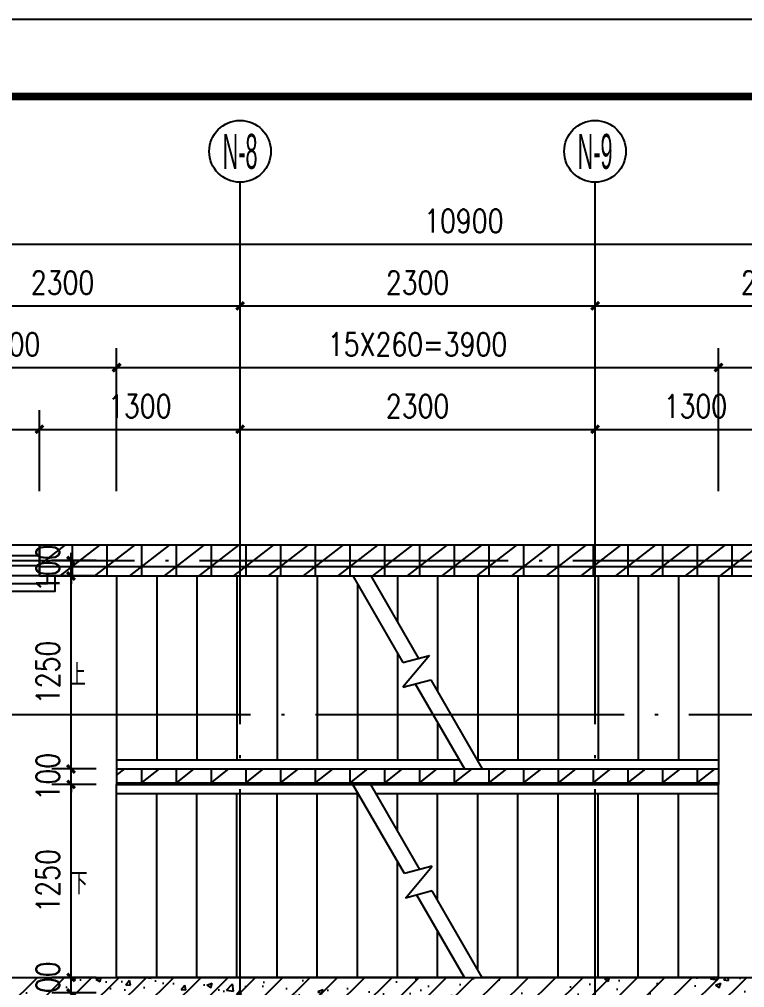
# Model space of a CAD drawing. Extents: x 718358 to 1668613, y -348838 to -159582.
# Drawn here: x 823131 to 827830, y -177551 to -171281 of the extents above; entities that cross this region are included whole.
import ezdxf
from ezdxf.enums import TextEntityAlignment as Align

# ---------------------------------------------------------------- set-up
doc = ezdxf.new("R2010")
doc.units = 0
doc.header["$LTSCALE"] = 1000
doc.linetypes.add('DOTE', pattern=[2.42, 2, -0.2, 0.02, -0.2])
for name, color, linetype in [('建-图框', 4, 'Continuous'), ('建-墙体', 2, 'Continuous'), ('建-尺寸', 73, 'Continuous'), ('建-影线', 8, 'Continuous'), ('建-柱子', 6, 'Continuous'), ('建-楼梯', 4, 'Continuous'), ('建-符号', 3, 'Continuous'), ('建-符号说明', 7, 'Continuous'), ('建-轴标', 3, 'Continuous'), ('建-轴网', 14, 'DOTE'), ('建-门窗', 4, 'Continuous'), ('建-阳台', 5, 'Continuous')]:
    doc.layers.add(name, color=color, linetype=linetype)
doc.styles.add('_TCH_AXIS', font='gt宽度调整.shx', dxfattribs={"bigfont": 'gt国标汉字.shx'})
doc.styles.add('_TCH_DIM', font='gt单线西文.shx', dxfattribs={"width": 0.8, "bigfont": 'gt单线中文.shx'})
doc.styles.add('DIM_FONT', font='SIMPLEX.shx', dxfattribs={"width": 0.8, "bigfont": 'GBCBIG.shx'})
doc.dimstyles.new('DIMN50', dxfattribs={"dimscale": 0.5, "dimtxt": 300, "dimasz": 100, "dimexe": 250, "dimexo": 300, "dimgap": 150, "dimtad": 1, "dimdec": 0, "dimzin": 0, "dimdsep": 46, "dimtxsty": 'DIM_FONT', "dimblk": 'ARCHTICK', "dimcen": 0.09, "dimdle": 1, "dimclrt": 7, "dimazin": 2, "dimtfac": 1, "dimtdec": 0, "dimtix": 1, "dimtmove": 2, "dimatfit": 3, "dimldrblk": 'ARCHTICK', "dimfxl": 1, "dimtolj": 1, "dimtzin": 0, "dimarcsym": 0})
pattern_1 = [(0, (0, 0), (0, 175), []), (37.875, (200, 0), (-84.807639, 109.038328), []), (90, (200, 0), (-225, 1e-14), [])]
pattern_2 = [(45, (0, 0), (-88.388348, 88.388348), []), (50, (0, 0), (358.63009, -31.37607), [37.5, -412.5]), (355, (0, 0), (-69.37567, 376.09607), [30, -330]), (100.4514, (29.9, -2.6), (289.25469, 344.71977), [31.8701, -350.57106]), (46.1842, (0, 100), (533.62052, -82.7595), [56.25, -618.75]), (96.6356, (44.47, 93.1), (467.33135, 487.05894), [47.80514, -525.8565]), (351.1842, (0, 100), (467.33097, 487.0593), [45, -495]), (21, (50, 75), (298.45353, -201.30945), [37.5, -412.5]), (326, (50, 75), (121.65767, 362.57502), [30, -330]), (71.4514, (74.87, 58.22), (420.11131, 161.26525), [31.8701, -350.57106]), (37.5, (0, 0), (6.079928, 166.446927), [0, -326, 0, -335, 0, -331.25]), (7.5, (0, 0), (131.53477, 197.205856), [0, -191, 0, -318.5, 0, -126.25]), (327.5, (-111.5, 0), (266.911218, -11.277436), [0, -125, 0, -390, 0, -517.5]), (317.5, (-161.5, 0), (291.593085, 50.05249), [0, -162.5, 0, -259, 0, -367.5])]

# ---------------------------------------------------------------- blocks, each defined once
blk = doc.blocks.new('_ArchTick')
at = {"color": 0, "linetype": 'ByBlock', "const_width": 0.4}
blk.add_lwpolyline([(-0.5, -0.5), (0.5, 0.5)], dxfattribs=at)
blk = doc.blocks.new('*D2278')
at = {"layer": 'Defpoints', "color": 0, "transparency": 16777216}
for p in [(823465.9, -174785.2), (823779.7, -174785.2), (823779.7, -174885.2)]:
    blk.add_point(p, dxfattribs=at)
at = {"layer": '建-尺寸', "color": 0, "lineweight": -2, "transparency": 16777216}
for p, q in [((823465.9, -174785.2), (823465.9, -174735.2)), ((823629.7, -174785.2), (823340.9, -174785.2)), ((823465.9, -174885.2), (823465.9, -174785.2)), ((823629.7, -174885.2), (823340.9, -174885.2)), ((823465.9, -174885.2), (823465.9, -174935.2))]:
    blk.add_line(p, q, dxfattribs=at)
at = {"layer": '建-尺寸', "color": 0, "lineweight": -2, "transparency": 16777216, "xscale": 50, "yscale": 50, "zscale": 50}
for p, rotation in [((823465.9, -174785.2), 270), ((823465.9, -174885.2), 90)]:
    blk.add_blockref('_ArchTick', p, dxfattribs=dict(at, rotation=rotation))
at = {"layer": '建-尺寸', "color": 7, "transparency": 16777216, "insert": (823315.9, -174835.2), "char_height": 150, "attachment_point": 5, "rotation": 90, "style": 'DIM_FONT'}
blk.add_mtext('\\A1;100', dxfattribs=at)
blk = doc.blocks.new('*D2279')
at = {"layer": 'Defpoints', "color": 0, "transparency": 16777216}
for p in [(823465.9, -174885.2), (823779.7, -174885.2), (823779.7, -176135.2)]:
    blk.add_point(p, dxfattribs=at)
at = {"layer": '建-尺寸', "color": 0, "lineweight": -2, "transparency": 16777216}
for p, q in [((823629.7, -174885.2), (823340.9, -174885.2)), ((823465.9, -176135.7), (823465.9, -174884.7)), ((823629.7, -176135.2), (823340.9, -176135.2))]:
    blk.add_line(p, q, dxfattribs=at)
at = {"layer": '建-尺寸', "color": 0, "lineweight": -2, "transparency": 16777216, "xscale": 50, "yscale": 50, "zscale": 50}
for p, rotation in [((823465.9, -174885.2), 90), ((823465.9, -176135.2), 270)]:
    blk.add_blockref('_ArchTick', p, dxfattribs=dict(at, rotation=rotation))
at = {"layer": '建-尺寸', "color": 7, "transparency": 16777216, "insert": (823315.9, -175510.2), "char_height": 150, "attachment_point": 5, "rotation": 90, "style": 'DIM_FONT'}
blk.add_mtext('\\A1;1250', dxfattribs=at)
blk = doc.blocks.new('*D2280')
at = {"layer": 'Defpoints', "color": 0, "transparency": 16777216}
for p in [(823465.9, -176135.2), (823779.7, -176135.2), (823779.7, -176235.2)]:
    blk.add_point(p, dxfattribs=at)
at = {"layer": '建-尺寸', "color": 0, "lineweight": -2, "transparency": 16777216}
for p, q in [((823629.7, -176135.2), (823340.9, -176135.2)), ((823465.9, -176135.2), (823465.9, -176085.2)), ((823465.9, -176235.2), (823465.9, -176135.2)), ((823629.7, -176235.2), (823340.9, -176235.2)), ((823465.9, -176235.2), (823465.9, -176285.2))]:
    blk.add_line(p, q, dxfattribs=at)
at = {"layer": '建-尺寸', "color": 0, "lineweight": -2, "transparency": 16777216, "xscale": 50, "yscale": 50, "zscale": 50}
for p, rotation in [((823465.9, -176135.2), 270), ((823465.9, -176235.2), 90)]:
    blk.add_blockref('_ArchTick', p, dxfattribs=dict(at, rotation=rotation))
at = {"layer": '建-尺寸', "color": 7, "transparency": 16777216, "insert": (823315.9, -176185.2), "char_height": 150, "attachment_point": 5, "rotation": 90, "style": 'DIM_FONT'}
blk.add_mtext('\\A1;100', dxfattribs=at)
blk = doc.blocks.new('*D2281')
at = {"layer": 'Defpoints', "color": 0, "transparency": 16777216}
for p in [(823465.9, -176235.2), (823779.7, -176235.2), (823779.7, -177485.1)]:
    blk.add_point(p, dxfattribs=at)
at = {"layer": '建-尺寸', "color": 0, "lineweight": -2, "transparency": 16777216}
for p, q in [((823629.7, -176235.2), (823340.9, -176235.2)), ((823465.9, -177485.6), (823465.9, -176234.7)), ((823629.7, -177485.1), (823340.9, -177485.1))]:
    blk.add_line(p, q, dxfattribs=at)
at = {"layer": '建-尺寸', "color": 0, "lineweight": -2, "transparency": 16777216, "xscale": 50, "yscale": 50, "zscale": 50}
for p, rotation in [((823465.9, -176235.2), 90), ((823465.9, -177485.1), 270)]:
    blk.add_blockref('_ArchTick', p, dxfattribs=dict(at, rotation=rotation))
at = {"layer": '建-尺寸', "color": 7, "transparency": 16777216, "insert": (823315.9, -176860.1), "char_height": 150, "attachment_point": 5, "rotation": 90, "style": 'DIM_FONT'}
blk.add_mtext('\\A1;1250', dxfattribs=at)
blk = doc.blocks.new('*D2282')
at = {"layer": 'Defpoints', "color": 0, "transparency": 16777216}
for p in [(823465.9, -177485.1), (823779.7, -177485.1), (823779.7, -177585.2)]:
    blk.add_point(p, dxfattribs=at)
at = {"layer": '建-尺寸', "color": 0, "lineweight": -2, "transparency": 16777216}
for p, q in [((823465.9, -177485.1), (823465.9, -177435.1)), ((823629.7, -177485.1), (823340.9, -177485.1)), ((823465.9, -177585.2), (823465.9, -177485.1)), ((823629.7, -177585.2), (823340.9, -177585.2)), ((823465.9, -177585.2), (823465.9, -177635.2))]:
    blk.add_line(p, q, dxfattribs=at)
at = {"layer": '建-尺寸', "color": 0, "lineweight": -2, "transparency": 16777216, "xscale": 50, "yscale": 50, "zscale": 50}
for p, rotation in [((823465.9, -177485.1), 270), ((823465.9, -177585.2), 90)]:
    blk.add_blockref('_ArchTick', p, dxfattribs=dict(at, rotation=rotation))
at = {"layer": '建-尺寸', "color": 7, "transparency": 16777216, "insert": (823315.9, -177535.1), "char_height": 150, "attachment_point": 5, "rotation": 90, "style": 'DIM_FONT'}
blk.add_mtext('\\A1;100', dxfattribs=at)
blk = doc.blocks.new('*D2315')
at = {"layer": 'Defpoints', "color": 0, "transparency": 16777216}
for p in [(831461.3, -172735.7), (820561.3, -174485.7), (831461.3, -174485.7)]:
    blk.add_point(p, dxfattribs=at)
at = {"layer": '建-尺寸', "color": 0, "lineweight": -2, "transparency": 16777216}
for p, q in [((820561.3, -174335.7), (820561.3, -172610.7)), ((831461.3, -174335.7), (831461.3, -172610.7)), ((820560.8, -172735.7), (831461.8, -172735.7))]:
    blk.add_line(p, q, dxfattribs=at)
at = {"layer": '建-尺寸', "color": 0, "lineweight": -2, "transparency": 16777216, "xscale": 50, "yscale": 50, "zscale": 50, "rotation": 180}
blk.add_blockref('_ArchTick', (820561.3, -172735.7), dxfattribs=at)
at = {"layer": '建-尺寸', "color": 0, "lineweight": -2, "transparency": 16777216, "xscale": 50, "yscale": 50, "zscale": 50}
blk.add_blockref('_ArchTick', (831461.3, -172735.7), dxfattribs=at)
at = {"layer": '建-尺寸', "color": 7, "transparency": 16777216, "insert": (826011.3, -172585.7), "char_height": 150, "attachment_point": 5, "style": 'DIM_FONT'}
blk.add_mtext('\\A1;10900', dxfattribs=at)
blk = doc.blocks.new('*D2317')
at = {"layer": 'Defpoints', "color": 0, "transparency": 16777216}
for p in [(829161.3, -173135.7), (826861.7, -174485.7), (829161.3, -174485.7)]:
    blk.add_point(p, dxfattribs=at)
at = {"layer": '建-尺寸', "color": 0, "lineweight": -2, "transparency": 16777216}
for p, q in [((826861.7, -174335.7), (826861.7, -173010.7)), ((829161.3, -174335.7), (829161.3, -173010.7)), ((826861.2, -173135.7), (829161.8, -173135.7))]:
    blk.add_line(p, q, dxfattribs=at)
at = {"layer": '建-尺寸', "color": 0, "lineweight": -2, "transparency": 16777216, "xscale": 50, "yscale": 50, "zscale": 50, "rotation": 180}
blk.add_blockref('_ArchTick', (826861.7, -173135.7), dxfattribs=at)
at = {"layer": '建-尺寸', "color": 0, "lineweight": -2, "transparency": 16777216, "xscale": 50, "yscale": 50, "zscale": 50}
blk.add_blockref('_ArchTick', (829161.3, -173135.7), dxfattribs=at)
at = {"layer": '建-尺寸', "color": 7, "transparency": 16777216, "insert": (828011.5, -172985.7), "char_height": 150, "attachment_point": 5, "style": 'DIM_FONT'}
blk.add_mtext('\\A1;2300', dxfattribs=at)
blk = doc.blocks.new('*D2318')
at = {"layer": 'Defpoints', "color": 0, "transparency": 16777216}
for p in [(826861.7, -173135.7), (824561.3, -174485.7), (826861.7, -174485.7)]:
    blk.add_point(p, dxfattribs=at)
at = {"layer": '建-尺寸', "color": 0, "lineweight": -2, "transparency": 16777216}
for p, q in [((824561.3, -174335.7), (824561.3, -173010.7)), ((826861.7, -174335.7), (826861.7, -173010.7)), ((824560.8, -173135.7), (826862.2, -173135.7))]:
    blk.add_line(p, q, dxfattribs=at)
at = {"layer": '建-尺寸', "color": 0, "lineweight": -2, "transparency": 16777216, "xscale": 50, "yscale": 50, "zscale": 50, "rotation": 180}
blk.add_blockref('_ArchTick', (824561.3, -173135.7), dxfattribs=at)
at = {"layer": '建-尺寸', "color": 0, "lineweight": -2, "transparency": 16777216, "xscale": 50, "yscale": 50, "zscale": 50}
blk.add_blockref('_ArchTick', (826861.7, -173135.7), dxfattribs=at)
at = {"layer": '建-尺寸', "color": 7, "transparency": 16777216, "insert": (825711.5, -172985.7), "char_height": 150, "attachment_point": 5, "style": 'DIM_FONT'}
blk.add_mtext('\\A1;2300', dxfattribs=at)
blk = doc.blocks.new('*D2319')
at = {"layer": 'Defpoints', "color": 0, "transparency": 16777216}
for p in [(824561.3, -173135.7), (822261.3, -174485.7), (824561.3, -174485.7)]:
    blk.add_point(p, dxfattribs=at)
at = {"layer": '建-尺寸', "color": 0, "lineweight": -2, "transparency": 16777216}
for p, q in [((822261.3, -174335.7), (822261.3, -173010.7)), ((824561.3, -174335.7), (824561.3, -173010.7)), ((822260.8, -173135.7), (824561.8, -173135.7))]:
    blk.add_line(p, q, dxfattribs=at)
at = {"layer": '建-尺寸', "color": 0, "lineweight": -2, "transparency": 16777216, "xscale": 50, "yscale": 50, "zscale": 50, "rotation": 180}
blk.add_blockref('_ArchTick', (822261.3, -173135.7), dxfattribs=at)
at = {"layer": '建-尺寸', "color": 0, "lineweight": -2, "transparency": 16777216, "xscale": 50, "yscale": 50, "zscale": 50}
blk.add_blockref('_ArchTick', (824561.3, -173135.7), dxfattribs=at)
at = {"layer": '建-尺寸', "color": 7, "transparency": 16777216, "insert": (823411.3, -172985.7), "char_height": 150, "attachment_point": 5, "style": 'DIM_FONT'}
blk.add_mtext('\\A1;2300', dxfattribs=at)
blk = doc.blocks.new('*D2324')
at = {"layer": 'Defpoints', "color": 0, "transparency": 16777216}
for p in [(829061.3, -173535.7), (827661.3, -174485.7), (829061.3, -174485.7)]:
    blk.add_point(p, dxfattribs=at)
at = {"layer": '建-尺寸', "color": 0, "lineweight": -2, "transparency": 16777216}
for p, q in [((827661.3, -174335.7), (827661.3, -173410.7)), ((829061.3, -174335.7), (829061.3, -173410.7)), ((827660.8, -173535.7), (829061.8, -173535.7))]:
    blk.add_line(p, q, dxfattribs=at)
at = {"layer": '建-尺寸', "color": 0, "lineweight": -2, "transparency": 16777216, "xscale": 50, "yscale": 50, "zscale": 50, "rotation": 180}
blk.add_blockref('_ArchTick', (827661.3, -173535.7), dxfattribs=at)
at = {"layer": '建-尺寸', "color": 0, "lineweight": -2, "transparency": 16777216, "xscale": 50, "yscale": 50, "zscale": 50}
blk.add_blockref('_ArchTick', (829061.3, -173535.7), dxfattribs=at)
at = {"layer": '建-尺寸', "color": 7, "transparency": 16777216, "insert": (828361.3, -173385.7), "char_height": 150, "attachment_point": 5, "style": 'DIM_FONT'}
blk.add_mtext('\\A1;1400', dxfattribs=at)
blk = doc.blocks.new('*D2325')
at = {"layer": 'Defpoints', "color": 0, "transparency": 16777216}
for p in [(827661.3, -173535.7), (823761.3, -174485.7), (827661.3, -174485.7)]:
    blk.add_point(p, dxfattribs=at)
at = {"layer": '建-尺寸', "color": 0, "lineweight": -2, "transparency": 16777216}
for p, q in [((823761.3, -174335.7), (823761.3, -173410.7)), ((827661.3, -174335.7), (827661.3, -173410.7)), ((823760.8, -173535.7), (827661.8, -173535.7))]:
    blk.add_line(p, q, dxfattribs=at)
at = {"layer": '建-尺寸', "color": 0, "lineweight": -2, "transparency": 16777216, "xscale": 50, "yscale": 50, "zscale": 50, "rotation": 180}
blk.add_blockref('_ArchTick', (823761.3, -173535.7), dxfattribs=at)
at = {"layer": '建-尺寸', "color": 0, "lineweight": -2, "transparency": 16777216, "xscale": 50, "yscale": 50, "zscale": 50}
blk.add_blockref('_ArchTick', (827661.3, -173535.7), dxfattribs=at)
at = {"layer": '建-尺寸', "color": 7, "transparency": 16777216, "insert": (825711.3, -173385.7), "char_height": 150, "attachment_point": 5, "style": 'DIM_FONT'}
blk.add_mtext('\\A1;15X260=3900', dxfattribs=at)
blk = doc.blocks.new('*D2326')
at = {"layer": 'Defpoints', "color": 0, "transparency": 16777216}
for p in [(823761.3, -173535.7), (822361.3, -174485.7), (823761.3, -174485.7)]:
    blk.add_point(p, dxfattribs=at)
at = {"layer": '建-尺寸', "color": 0, "lineweight": -2, "transparency": 16777216}
for p, q in [((822361.3, -174335.7), (822361.3, -173410.7)), ((823761.3, -174335.7), (823761.3, -173410.7)), ((822360.8, -173535.7), (823761.8, -173535.7))]:
    blk.add_line(p, q, dxfattribs=at)
at = {"layer": '建-尺寸', "color": 0, "lineweight": -2, "transparency": 16777216, "xscale": 50, "yscale": 50, "zscale": 50, "rotation": 180}
blk.add_blockref('_ArchTick', (822361.3, -173535.7), dxfattribs=at)
at = {"layer": '建-尺寸', "color": 0, "lineweight": -2, "transparency": 16777216, "xscale": 50, "yscale": 50, "zscale": 50}
blk.add_blockref('_ArchTick', (823761.3, -173535.7), dxfattribs=at)
at = {"layer": '建-尺寸', "color": 7, "transparency": 16777216, "insert": (823061.3, -173385.7), "char_height": 150, "attachment_point": 5, "style": 'DIM_FONT'}
blk.add_mtext('\\A1;1400', dxfattribs=at)
blk = doc.blocks.new('*D2330')
at = {"layer": 'Defpoints', "color": 0, "transparency": 16777216}
for p in [(828161.3, -173935.7), (826861.3, -174485.7), (828161.3, -174485.7)]:
    blk.add_point(p, dxfattribs=at)
at = {"layer": '建-尺寸', "color": 0, "lineweight": -2, "transparency": 16777216}
for p, q in [((826861.3, -174335.7), (826861.3, -173810.7)), ((828161.3, -174335.7), (828161.3, -173810.7)), ((826860.8, -173935.7), (828161.8, -173935.7))]:
    blk.add_line(p, q, dxfattribs=at)
at = {"layer": '建-尺寸', "color": 0, "lineweight": -2, "transparency": 16777216, "xscale": 50, "yscale": 50, "zscale": 50, "rotation": 180}
blk.add_blockref('_ArchTick', (826861.3, -173935.7), dxfattribs=at)
at = {"layer": '建-尺寸', "color": 0, "lineweight": -2, "transparency": 16777216, "xscale": 50, "yscale": 50, "zscale": 50}
blk.add_blockref('_ArchTick', (828161.3, -173935.7), dxfattribs=at)
at = {"layer": '建-尺寸', "color": 7, "transparency": 16777216, "insert": (827511.3, -173785.7), "char_height": 150, "attachment_point": 5, "style": 'DIM_FONT'}
blk.add_mtext('\\A1;1300', dxfattribs=at)
blk = doc.blocks.new('*D2331')
at = {"layer": 'Defpoints', "color": 0, "transparency": 16777216}
for p in [(826861.3, -173935.7), (824561.3, -174485.7), (826861.3, -174485.7)]:
    blk.add_point(p, dxfattribs=at)
at = {"layer": '建-尺寸', "color": 0, "lineweight": -2, "transparency": 16777216}
for p, q in [((824561.3, -174335.7), (824561.3, -173810.7)), ((826861.3, -174335.7), (826861.3, -173810.7)), ((824560.8, -173935.7), (826861.8, -173935.7))]:
    blk.add_line(p, q, dxfattribs=at)
at = {"layer": '建-尺寸', "color": 0, "lineweight": -2, "transparency": 16777216, "xscale": 50, "yscale": 50, "zscale": 50, "rotation": 180}
blk.add_blockref('_ArchTick', (824561.3, -173935.7), dxfattribs=at)
at = {"layer": '建-尺寸', "color": 0, "lineweight": -2, "transparency": 16777216, "xscale": 50, "yscale": 50, "zscale": 50}
blk.add_blockref('_ArchTick', (826861.3, -173935.7), dxfattribs=at)
at = {"layer": '建-尺寸', "color": 7, "transparency": 16777216, "insert": (825711.3, -173785.7), "char_height": 150, "attachment_point": 5, "style": 'DIM_FONT'}
blk.add_mtext('\\A1;2300', dxfattribs=at)
blk = doc.blocks.new('*D2332')
at = {"layer": 'Defpoints', "color": 0, "transparency": 16777216}
for p in [(824561.3, -173935.7), (823261.3, -174485.7), (824561.3, -174485.7)]:
    blk.add_point(p, dxfattribs=at)
at = {"layer": '建-尺寸', "color": 0, "lineweight": -2, "transparency": 16777216}
for p, q in [((823261.3, -174335.7), (823261.3, -173810.7)), ((824561.3, -174335.7), (824561.3, -173810.7)), ((823260.8, -173935.7), (824561.8, -173935.7))]:
    blk.add_line(p, q, dxfattribs=at)
at = {"layer": '建-尺寸', "color": 0, "lineweight": -2, "transparency": 16777216, "xscale": 50, "yscale": 50, "zscale": 50, "rotation": 180}
blk.add_blockref('_ArchTick', (823261.3, -173935.7), dxfattribs=at)
at = {"layer": '建-尺寸', "color": 0, "lineweight": -2, "transparency": 16777216, "xscale": 50, "yscale": 50, "zscale": 50}
blk.add_blockref('_ArchTick', (824561.3, -173935.7), dxfattribs=at)
at = {"layer": '建-尺寸', "color": 7, "transparency": 16777216, "insert": (823911.3, -173785.7), "char_height": 150, "attachment_point": 5, "style": 'DIM_FONT'}
blk.add_mtext('\\A1;1300', dxfattribs=at)
blk = doc.blocks.new('*D2333')
at = {"layer": 'Defpoints', "color": 0, "transparency": 16777216}
for p in [(823261.3, -173935.7), (822361.3, -174485.7), (823261.3, -174485.7)]:
    blk.add_point(p, dxfattribs=at)
at = {"layer": '建-尺寸', "color": 0, "lineweight": -2, "transparency": 16777216}
for p, q in [((822361.3, -174335.7), (822361.3, -173810.7)), ((823261.3, -174335.7), (823261.3, -173810.7)), ((822360.8, -173935.7), (823261.8, -173935.7))]:
    blk.add_line(p, q, dxfattribs=at)
at = {"layer": '建-尺寸', "color": 0, "lineweight": -2, "transparency": 16777216, "xscale": 50, "yscale": 50, "zscale": 50, "rotation": 180}
blk.add_blockref('_ArchTick', (822361.3, -173935.7), dxfattribs=at)
at = {"layer": '建-尺寸', "color": 0, "lineweight": -2, "transparency": 16777216, "xscale": 50, "yscale": 50, "zscale": 50}
blk.add_blockref('_ArchTick', (823261.3, -173935.7), dxfattribs=at)
at = {"layer": '建-尺寸', "color": 7, "transparency": 16777216, "insert": (822811.3, -173785.7), "char_height": 150, "attachment_point": 5, "style": 'DIM_FONT'}
blk.add_mtext('\\A1;900', dxfattribs=at)

msp = doc.modelspace()

# ---------------------------------------------------------------- hatches: boundary and pattern name
at = {"layer": '建-影线'}
h = msp.add_hatch(dxfattribs=at)
h.set_pattern_fill('空心砖', color=256, scale=50, style=0)
h.set_pattern_definition(pattern_1)
h.paths.add_polyline_path([(823261.3, -174885.2), (828161.3, -174885.2), (828161.3, -174685.2), (823261.3, -174685.2)])
h = msp.add_hatch(dxfattribs=at)
h.set_pattern_fill('空心砖', color=256, scale=50, style=0)
h.set_pattern_definition(pattern_1)
h.paths.add_polyline_path([(823761.3, -176235.2), (827661.3, -176235.2), (827661.3, -176135.2), (823761.3, -176135.2)])
h = msp.add_hatch(dxfattribs=at)
h.set_pattern_fill('钢筋混凝土', color=256, scale=50, style=0)
h.set_pattern_definition(pattern_2)
h.paths.add_polyline_path([(822061.3, -177485.1), (822361.3, -177685.1), (824461.3, -177685.1), (824561.4, -177618.4), (824561.6, -177485.1)])
h = msp.add_hatch(dxfattribs=at)
h.set_pattern_fill('钢筋混凝土', color=256, scale=50, style=0)
h.set_pattern_definition(pattern_2)
h.paths.add_polyline_path([(824561.4, -177618.4), (824661.3, -177685.1), (826761.3, -177685.1), (826861.4, -177618.4), (826861.6, -177485.1), (824561.6, -177485.1)])
h = msp.add_hatch(dxfattribs=at)
h.set_pattern_fill('钢筋混凝土', color=256, scale=50, style=0)
h.set_pattern_definition(pattern_2)
h.paths.add_polyline_path([(826861.4, -177618.4), (826961.3, -177685.1), (829061.3, -177685.1), (829361.3, -177485.1), (826861.6, -177485.1)])

# ---------------------------------------------------------------- linework, layer by layer
at = {"layer": '建-图框'}
msp.add_lwpolyline([(802458.1, -200980.7), (844508.1, -200980.7), (844508.1, -171280.7), (802458.1, -171280.7)], close=True, dxfattribs=at)
at = {"layer": '建-图框', "const_width": 50}
msp.add_lwpolyline([(803708.1, -200480.7), (844008.1, -200480.7), (844008.1, -171780.7), (803708.1, -171780.7)], close=True, dxfattribs=at)
at = {"layer": '建-墙体'}
for p, q in [((828161.3, -174685.2), (823261.3, -174685.2)), ((823261.3, -174685.2), (823261.3, -174885.2)), ((823261.3, -174885.2), (828161.3, -174885.2)), ((823761.3, -176135.2), (827661.3, -176135.2)), ((823761.3, -176135.2), (823761.3, -176235.2)), ((827661.3, -176135.2), (827661.3, -176235.2)), ((823761.3, -176235.2), (827661.3, -176235.2))]:
    msp.add_line(p, q, dxfattribs=at)
at = {"layer": '建-柱子'}
for p, q in [((822061.3, -177485.1), (824561.6, -177485.1)), ((824561.6, -177485.1), (826861.6, -177485.1)), ((826861.6, -177485.1), (829361.3, -177485.1))]:
    msp.add_line(p, q, dxfattribs=at)
at = {"layer": '建-楼梯'}
for p, q in [((823761.3, -174885.2), (825292.7, -174885.2)), ((823761.3, -174885.2), (823761.3, -176075.2)), ((824021.3, -174885.2), (824021.3, -176075.2)), ((824281.3, -174885.2), (824281.3, -176075.2)), ((824541.3, -174885.2), (824541.3, -176075.2)), ((824801.3, -174885.2), (824801.3, -176075.2)), ((825061.3, -174885.2), (825061.3, -176075.2)), ((825292.7, -174885.2), (825616.4, -175445.8)), ((825321.3, -174934.7), (825321.3, -176075.2)), ((825408.2, -174885.2), (827661.3, -174885.2)), ((825408.2, -174885.2), (825716.4, -175419)), ((825581.3, -174885.2), (825581.3, -175185)), ((825841.3, -174885.2), (825841.3, -175635.4)), ((826101.3, -174885.2), (826101.3, -176075.2)), ((826361.3, -174885.2), (826361.3, -176075.2)), ((826621.3, -174885.2), (826621.3, -176075.2)), ((826881.3, -174885.2), (826881.3, -176075.2)), ((827141.3, -174885.2), (827141.3, -176075.2)), ((827401.3, -174885.2), (827401.3, -176075.2)), ((827661.3, -174885.2), (827661.3, -176075.2)), ((825581.3, -175385), (825581.3, -176075.2)), ((825788.7, -175399.6), (825615.8, -175605.7)), ((825616.4, -175445.8), (825788.7, -175399.6)), ((825615.8, -175605.7), (825796.2, -175557.3)), ((825796.2, -175557.3), (826129.9, -176135.2)), ((825696.2, -175584.1), (826014.4, -176135.2)), ((825841.3, -175835.4), (825841.3, -176075.2)), ((823761.3, -176075.2), (823761.3, -176135.2)), ((823761.3, -176075.2), (825979.8, -176075.2)), ((823761.3, -176075.2), (823761.3, -176135.2)), ((823761.3, -176135.2), (826014.4, -176135.2)), ((823761.3, -176135.2), (826014.4, -176135.2)), ((826095.2, -176075.2), (827661.3, -176075.2)), ((826129.9, -176135.2), (827661.3, -176135.2)), ((826129.9, -176135.2), (827661.3, -176135.2)), ((827661.3, -176075.2), (827661.3, -176135.2)), ((827661.3, -176075.2), (827661.3, -176135.2)), ((825292.7, -176235.2), (823761.3, -176235.2)), ((823761.3, -176295.2), (823761.3, -176235.2)), ((825292.7, -176235.2), (823761.3, -176235.2)), ((823761.3, -176295.2), (823761.3, -176235.2)), ((825626.4, -176813.1), (825292.7, -176235.2)), ((827661.3, -176235.2), (825408.2, -176235.2)), ((825726.4, -176786.3), (825408.2, -176235.2)), ((827661.3, -176235.2), (825408.2, -176235.2)), ((827661.3, -176295.2), (827661.3, -176235.2)), ((827661.3, -176295.2), (827661.3, -176235.2)), ((823761.3, -177485.2), (823761.3, -176295.2)), ((825327.4, -176295.2), (823761.3, -176295.2)), ((824021.3, -177485.2), (824021.3, -176295.2)), ((824281.3, -177485.2), (824281.3, -176295.2)), ((824541.3, -177485.2), (824541.3, -176295.2)), ((824801.3, -177485.2), (824801.3, -176295.2)), ((825061.3, -177485.2), (825061.3, -176295.2)), ((825321.3, -177485.2), (825321.3, -176295.2)), ((827661.3, -176295.2), (825442.8, -176295.2)), ((825581.3, -176535), (825581.3, -176295.2)), ((825841.3, -176985.4), (825841.3, -176295.2)), ((826101.3, -177435.7), (826101.3, -176295.2)), ((826361.3, -177485.2), (826361.3, -176295.2)), ((826621.3, -177485.2), (826621.3, -176295.2)), ((826881.3, -177485.2), (826881.3, -176295.2)), ((827141.3, -177485.2), (827141.3, -176295.2)), ((827401.3, -177485.2), (827401.3, -176295.2)), ((827661.3, -177485.2), (827661.3, -176295.2)), ((825581.3, -177485.2), (825581.3, -176735)), ((825806.8, -176764.7), (825626.4, -176813.1)), ((825633.9, -176970.8), (825806.8, -176764.7)), ((825806.2, -176924.6), (825633.9, -176970.8)), ((826014.4, -177485.2), (825706.2, -176951.4)), ((826129.9, -177485.2), (825806.2, -176924.6)), ((825841.3, -177485.2), (825841.3, -177185.4)), ((826014.4, -177485.2), (823761.3, -177485.2)), ((827661.3, -177485.2), (826129.9, -177485.2))]:
    msp.add_line(p, q, dxfattribs=at)
at = {"layer": '建-符号'}
for points in [[(823631.3, -175510.2, 0, 0, 0), (825431.3, -175510.2, 40, 0, 0), (825581.3, -175510.2, 0, 0, 0)], [(827791.3, -175510.2, 0, 0, 0), (825991.3, -175510.2, 40, 0, 0), (825841.3, -175510.2, 0, 0, 0)], [(823631.3, -176860.2, 0, 0, 0), (825431.3, -176860.2, 40, 0, 0), (825581.3, -176860.2, 0, 0, 0)], [(827791.3, -176860.2, 0, 0, 0), (825991.3, -176860.2, 40, 0, 0), (825841.3, -176860.2, 0, 0, 0)]]:
    msp.add_lwpolyline(points, format="xyseb", dxfattribs=at)
at = {"layer": '建-轴标'}
for p, q in [((824561.3, -174485.7), (824561.3, -172335.7)), ((826861.3, -174485.7), (826861.3, -172335.7))]:
    msp.add_line(p, q, dxfattribs=at)
for centre in [(824561.3, -172135.7), (826861.3, -172135.7)]:
    msp.add_circle(centre, 200, dxfattribs=at)
at = {"layer": '建-轴网'}
for p, q in [((824561.3, -180685.2), (824561.3, -174485.7)), ((826861.3, -180685.2), (826861.3, -174485.7)), ((819458, -174785.2), (832388.3, -174785.2)), ((831889.2, -175785.2), (820091.9, -175785.2))]:
    msp.add_line(p, q, dxfattribs=at)
at = {"layer": '建-门窗'}
for p, q in [((823261.3, -174685.2), (822361.3, -174685.2)), ((823261.3, -174885.2), (823261.3, -174685.2)), ((822361.3, -174751.9), (823261.3, -174751.9)), ((822361.3, -174818.5), (823261.3, -174818.5)), ((823261.3, -174885.2), (822361.3, -174885.2))]:
    msp.add_line(p, q, dxfattribs=at)
at = {"layer": '建-阳台'}
for points in [[(823311.3, -174885.2), (823311.3, -174935.2), (822361.3, -174935.2)], [(823361.3, -174885.2), (823361.3, -174985.2), (822361.3, -174985.2)]]:
    msp.add_lwpolyline(points, dxfattribs=at)

# ---------------------------------------------------------------- texts
at = {"layer": '建-符号说明', "style": '_TCH_DIM', "width": 0.8}
for s, p in [('上', (823454.2, -175597.7)), ('下', (823465.3, -176947.7))]:
    msp.add_text(s, height=143.3, dxfattribs=at).set_placement(p)
at = {"layer": '建-轴标', "style": '_TCH_AXIS'}
for s, width, p, p2 in [('N-8', 0.33871, (824448.2, -172248.8), (824674.4, -172248.8)), ('N-9', 0.344262, (826748.2, -172248.8), (826974.4, -172248.8))]:
    msp.add_text(s, height=226.27, dxfattribs=dict(at, width=width)).set_placement(p, p2, align=Align.FIT)

# ---------------------------------------------------------------- dimensions: what is measured, and where the dimension line sits
at = {"layer": '建-尺寸'}
for p1, p2, distance, picture, middle in [((820561.3, -174485.7), (831461.3, -174485.7), 1750, '*D2315', (826011.3, -172585.7)), ((822261.3, -174485.7), (824561.3, -174485.7), 1350, '*D2319', (823411.3, -172985.7)), ((824561.3, -174485.7), (826861.7, -174485.7), 1350, '*D2318', (825711.5, -172985.7)), ((826861.7, -174485.7), (829161.3, -174485.7), 1350, '*D2317', (828011.5, -172985.7)), ((822361.3, -174485.7), (823761.3, -174485.7), 950, '*D2326', (823061.3, -173385.7)), ((827661.3, -174485.7), (829061.3, -174485.7), 950, '*D2324', (828361.3, -173385.7)), ((822361.3, -174485.7), (823261.3, -174485.7), 550, '*D2333', (822811.3, -173785.7)), ((823261.3, -174485.7), (824561.3, -174485.7), 550, '*D2332', (823911.3, -173785.7)), ((824561.3, -174485.7), (826861.3, -174485.7), 550, '*D2331', (825711.3, -173785.7)), ((826861.3, -174485.7), (828161.3, -174485.7), 550, '*D2330', (827511.3, -173785.7)), ((823779.7, -174885.2), (823779.7, -174785.2), 313.8, '*D2278', (823315.9, -174835.2)), ((823779.7, -176135.2), (823779.7, -174885.2), 313.8, '*D2279', (823315.9, -175510.2)), ((823779.7, -176235.2), (823779.7, -176135.2), 313.8, '*D2280', (823315.9, -176185.2)), ((823779.7, -177485.1), (823779.7, -176235.2), 313.8, '*D2281', (823315.9, -176860.1)), ((823779.7, -177585.2), (823779.7, -177485.1), 313.8, '*D2282', (823315.9, -177535.1))]:
    dim = msp.add_aligned_dim(p1=p1, p2=p2, distance=distance, dimstyle='DIMN50', dxfattribs=at)
    dim.commit()
    dim.dimension.update_dxf_attribs({"geometry": picture, "text_midpoint": middle})
dim = msp.add_aligned_dim(p1=(823761.3, -174485.7), p2=(827661.3, -174485.7), distance=950, text='15X260=3900', dimstyle='DIMN50', dxfattribs=at)
dim.commit()
dim.dimension.update_dxf_attribs({"geometry": '*D2325', "text_midpoint": (825711.3, -173385.7)})

doc.saveas('drawing.dxf')
